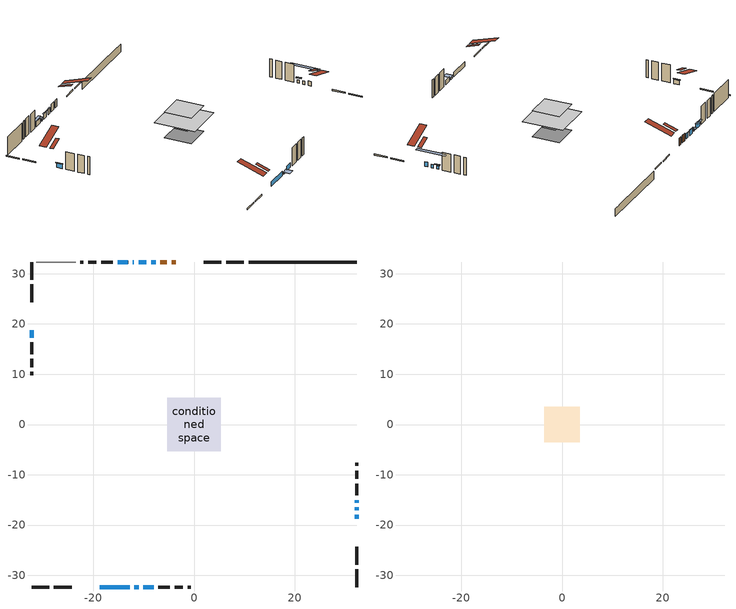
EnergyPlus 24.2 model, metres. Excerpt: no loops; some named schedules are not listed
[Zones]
conditioned space
 floor outside (Floor1 construction): -1.78,-1.78 -1.78,1.78 1.78,1.78 1.78,-1.78 z0.82
 floor adiabatic (AdiabaticFloorConstruction): -5.37,-5.37 -5.37,5.37 5.37,5.37 5.37,-5.37 z3.26
 floor foundation (Slab1 construction): -3.58,-3.58 -3.58,3.58 3.58,3.58 3.58,-3.58 z-1.37
 wall outside (RimJoist1 construction): 9.92,32.34 6.37,32.34 / -32.34,-32.34 -28.79,-32.34 / -32.34,32.34 -32.34,28.79 / 32.34,-32.34 32.34,-28.79 z0.82:1.12
 wall outside (RimJoist2 construction): 5.44,32.34 1.9,32.34 / -27.86,-32.34 -24.31,-32.34 / -32.34,27.86 -32.34,24.31 / 32.34,-27.86 32.34,-24.31 z0.82:1.12
 wall outside (AdiabaticWallConstruction 1): -3.62,32.34 -4.46,32.34 / -5.39,32.34 -6.7,32.34 z0.82:2.85
 wall outside (AdiabaticWallConstruction): 32.34,-18.8 32.34,-17.95 / -18.8,-32.34 -12.82,-32.34 / -10.07,-32.34 -8.05,-32.34 z0.82:2.04; -32.34,18.8 -32.34,17.27 z0.82:1.99; -11.89,-32.34 -11,-32.34 z0.82:1.2; -7.63,32.34 -8.55,32.34 / -9.47,32.34 -11.02,32.34 z0.82:2.17; -11.95,32.34 -12.21,32.34 z0.82:1.36; -13.13,32.34 -15.22,32.34 z0.82:2.14; 32.34,-17.03 32.34,-16.49 / 32.34,-15.57 32.34,-15.03 z0.82:1.71
 wall outside (Wall1 construction): -16.14,32.34 -18.48,32.34 / -7.12,-32.34 -4.78,-32.34 / -32.34,16.34 -32.34,14 / 32.34,-14.1 32.34,-11.76 z0.82:5.7
 wall outside (Wall2 construction): -19.41,32.34 -21.07,32.34 / -3.85,-32.34 -2.2,-32.34 / -32.34,13.07 -32.34,11.42 / 32.34,-10.83 32.34,-9.18 z0.82:5.7
 wall outside (Wall3 construction): -22,32.34 -22.64,32.34 / -1.27,-32.34 -0.62,-32.34 / -32.34,10.49 -32.34,9.85 / 32.34,-8.25 32.34,-7.6 z0.82:5.7
 wall foundation (FoundationWall1 construction): 10.85,32.34,-1.37 10.85,32.34,0.82 30.19,32.34,0.82 30.19,32.34,0.66 32.34,32.34,0.66 32.34,32.34,-1.37
 wall adiabatic (Wall4 construction): -23.57,32.34 -31.41,32.34 z0.82:5.7
 window (WindowConstruction): 32.34,-18.8 32.34,-17.96 z0.82:2.04
 window (WindowConstruction 5): -32.34,18.8 -32.34,17.27 z0.82:1.99
 window (WindowConstruction 6): -18.8,-32.34 -12.82,-32.34 z0.82:2.04
 window (WindowConstruction 10): -11.89,-32.34 -11,-32.34 z0.82:1.2
 window (WindowConstruction 1): -7.63,32.34 -8.55,32.34 z0.82:2.17
 window (WindowConstruction 2): -9.47,32.34 -11.02,32.34 z0.82:2.17
 window (WindowConstruction 3): -10.07,-32.34 -8.05,-32.34 z0.82:2.04
 window (WindowConstruction 7): -11.95,32.34 -12.2,32.34 z0.82:1.35
 window (WindowConstruction 4): -13.13,32.34 -15.21,32.34 z0.82:2.14
 window (WindowConstruction 8): 32.34,-17.03 32.34,-16.49 z0.82:1.71
 window (WindowConstruction 9): 32.34,-15.56 32.34,-15.03 z0.82:1.71
 door (Door): -3.62,32.34 -4.46,32.34 z0.82:2.85
 door (Door 1): -5.39,32.34 -6.7,32.34 z0.82:2.85
 ceiling adiabatic (AdiabaticFloorConstruction): 5.37,-5.37 5.37,5.37 -5.37,5.37 -5.37,-5.37 z3.26
 roof outside (Roof2 construction): -2.69,32.34,5.7 -2.69,28.96,6.82 -1.8,28.96,6.82 -1.8,32.34,5.7; -19.73,-32.34,5.7 -19.73,-28.96,6.82 -20.62,-28.96,6.82 -20.62,-32.34,5.7; -32.34,19.73,5.7 -28.96,19.73,6.82 -28.96,20.62,6.82 -32.34,20.62,5.7; 32.34,-19.73,5.7 28.96,-19.73,6.82 28.96,-20.62,6.82 32.34,-20.62,5.7
attic - vented
 floor to conditioned space (Floor2 construction Reversed): -3.58,-3.58 -3.58,3.58 3.58,3.58 3.58,-3.58 z5.7
 roof outside (Roof1 construction): -0.87,32.34,5.7 -0.87,25.36,8.02 0.97,25.36,8.02 0.97,32.34,5.7; -21.55,-32.34,5.7 -21.55,-25.36,8.02 -23.38,-25.36,8.02 -23.38,-32.34,5.7; -32.34,21.55,5.7 -25.36,21.55,8.02 -25.36,23.38,8.02 -32.34,23.38,5.7; 32.34,-21.55,5.7 25.36,-21.55,8.02 25.36,-23.38,8.02 32.34,-23.38,5.7
shading: -32.34,17.12 -32.34,18.95 -32.48,18.95 -32.48,17.12 z2.14; -10.7,-32.34 -12.19,-32.34 -12.19,-34.16 -10.7,-34.16 z1.5; -8.69,32.34 -7.48,32.34 -7.48,32.48 -8.69,32.48 z2.32; -11.17,32.34 -9.33,32.34 -9.33,32.48 -11.17,32.48 z2.32; -12.5,32.34 -11.65,32.34 -11.65,32.8 -12.5,32.8 z1.65; -15.51,32.34 -12.83,32.34 -12.83,32.94 -15.51,32.94 z2.44; 32.34,-12.83 32.34,-20.69 33.25,-20.69 33.25,-12.83 z5.37; 32.34,-14.57 32.34,-16.02 32.8,-16.02 32.8,-14.57 z2.17
[Building]
Building 1: Terrain=Suburbs
[Site:Location]
Montreal Intl AP_QC: Latitude {deg}=45.47; Longitude {deg}=-73.74; Time Zone {hr}=-5; Elevation {m}=36; Keep Site Location Information=Yes
[Site:GroundTemperature:Shallow]
2.07863, -0.316383, -0.508184, 0.628371, 5.19101, 9.73239, 13.6695, 16.1636, 16.3755, 14.347, 10.5102, 6.10817
[Site:WaterMainsTemperature]
Calculation Method=Schedule; Temperature Schedule=mains temperature schedule
[Material] Roughness=Rough; Thermal Absorptance=0.9
Name | Thickness {m} | Conductivity {W/m-K} | Density {kg/m3} | Specific Heat {J/kg-K} | Solar Absorptance | Visible Absorptance
asphalt or fiberglass shingles | 0.00635 | 0.162714 | 1121.4 | 1465.45 | 0.4 | 0.4
ceiling stud and cavity | 0.0889 | 0.9709 | 20.9862 | 1087.66 | 0.7 | 0.7
concrete 4.0 in. | 0.1016 | 1.803125 | 2242.8 | 837.4 | 0.7 | 0.7
concrete 8.0 in. | 0.2032 | 1.803125 | 2242.8 | 837.4 | 0.7 | 0.7
door material | 0.04445 | 0.053851 | 512.64 | 1214.23 | 0.7 | 0.7
door material 1 | 0.04445 | 0.188738 | 512.64 | 1214.23 | 0.7 | 0.7
exterior vertical ins | 0.00336226 | 0.029427 | 32.04 | 1214.23 | 0.7 | 0.7
floor covering | 0.0127 | 0.0433444 | 54.468 | 1339.84 | 0.6 | 0.6
floor rigid ins; wall rigid ins 2 | 0.512978 | 0.029427 | 32.04 | 1214.23 | 0.7 | 0.7
floor stud and cavity | 0.1397 | 0.108951 | 92.3553 | 1139.71 | 0.7 | 0.7
floor stud and cavity 1 | 0.1397 | 1.75129 | 37.0049 | 1207.88 | 0.7 | 0.7
furniture material conditioned space 1 | 0.1524 | 0.115458 | 640.8 | 1214.23 | 0.6 | 0.6
gypsum board | 0.0127 | 0.160291 | 801 | 837.4 | 0.6 | 0.6
gypsum board 1 | 0.00254 | 0.160291 | 801 | 837.4 | 0.6 | 0.6
gypsum board 2 | 0.0127 | 0.160291 | 801 | 837.4 | 0.7 | 0.7
osb sheathing 0.5 in. | 0.0127 | 0.115458 | 512.64 | 1214.23 | 0.7 | 0.7
osb sheathing 0.75 in. | 0.01905 | 0.115458 | 512.64 | 1214.23 | 0.7 | 0.7
osb sheathing 2.0 in. | 0.0508 | 0.115458 | 512.64 | 1214.23 | 0.7 | 0.7
rim joist stud and cavity | 0.0508 | 0.0452492 | 125.044 | 1163.47 | 0.6 | 0.6
rim joist stud and cavity 1 | 0.0508 | 0.126838 | 50.32683 | 1063.81 | 0.6 | 0.6
roof stud and cavity | 0.0889 | 1.36387 | 78.34581 | 1123.46 | 0.7 | 0.7
wall rigid ins | 0.051816 | 0.029427 | 32.04 | 1214.23 | 0.7 | 0.7
wall rigid ins 1 | 0.051816 | 0.029427 | 32.04 | 1214.23 | 0.4 | 0.4
wall stud and cavity | 0.1397 | 0.14747 | 139.0536 | 1170.24 | 0.7 | 0.7
wall stud and cavity 1 | 0.1397 | 0.130064 | 139.0536 | 1170.24 | 0.7 | 0.7
wall stud and cavity 2 | 0.1397 | 0.0810402 | 139.0536 | 1170.24 | 0.7 | 0.7
wall stud and cavity 3 | 0.1397 | 0.125826 | 139.0536 | 1170.24 | 0.7 | 0.7
wall stud and cavity 4 | 0.0889 | 0.380278 | 52.3479 | 1209.89 | 0.7 | 0.7
wall stud and cavity 5 | 0.0889 | 0.391764 | 83.0341 | 1211.67 | 0.7 | 0.7
wood siding | 0.0254 | 0.102417 | 544.68 | 1172.36 | 0.4 | 0.4
wood siding 1; wood siding 2; wood siding 3 | 0.0254 | 0.102417 | 544.68 | 1172.36 | 0.7 | 0.7
[WindowMaterial:SimpleGlazingSystem]
Name | U-Factor {W/m2-K} | Solar Heat Gain Coefficient
WindowMaterial | 2.99855 | 0.53
WindowMaterial 1 | 1.97708 | 0.39
WindowMaterial 2 | 1.85443 | 0.41
WindowMaterial 3 | 1.81355 | 0.42
WindowMaterial 4 | 2.96732 | 0.58
WindowMaterial 5 | 2.94518 | 0.61
WindowMaterial 6 | 5.60532 | 0.55
WindowMaterial 7 | 6.78351 | 0.73
WindowMaterial 8 | 3.06271 | 0.38
[Construction]
AdiabaticFloorConstruction: floor stud and cavity 1, floor rigid ins, osb sheathing 0.75 in., floor covering
AdiabaticWallConstruction: wood siding 2, wall rigid ins 2, wall stud and cavity 4, gypsum board
AdiabaticWallConstruction 1: wood siding 3, wall rigid ins 2, wall stud and cavity 4, gypsum board
Door: door material
Door 1: door material 1
Floor1 construction: floor stud and cavity, osb sheathing 0.75 in., floor covering
Floor2 construction Reversed: gypsum board 1, ceiling stud and cavity
FoundationWall1 construction: concrete 8.0 in., gypsum board 2
furniture construction conditioned space 1: furniture material conditioned space 1
PartitionWallConstruction: gypsum board, wall stud and cavity 5, gypsum board
RimJoist1 construction: wood siding 1, osb sheathing 2.0 in., rim joist stud and cavity
RimJoist2 construction: wood siding 1, rim joist stud and cavity 1
Roof1 construction: asphalt or fiberglass shingles
Roof2 construction: asphalt or fiberglass shingles, osb sheathing 0.5 in., roof stud and cavity, gypsum board
Slab1 construction: concrete 4.0 in.
Wall1 construction: wood siding, wall rigid ins, osb sheathing 0.5 in., wall stud and cavity, gypsum board
Wall2 construction: wood siding, wall rigid ins, osb sheathing 0.5 in., wall stud and cavity 1, gypsum board
Wall3 construction: wood siding, osb sheathing 0.5 in., wall stud and cavity 2, gypsum board
Wall4 construction: wall rigid ins 1, osb sheathing 0.5 in., wall stud and cavity 3, gypsum board
WindowConstruction: WindowMaterial
WindowConstruction 1; WindowConstruction 3: WindowMaterial 1
WindowConstruction 10: WindowMaterial 8
WindowConstruction 2: WindowMaterial 2
WindowConstruction 4: WindowMaterial 3
WindowConstruction 5: WindowMaterial 4
WindowConstruction 6: WindowMaterial 5
WindowConstruction 7: WindowMaterial 6
WindowConstruction 8; WindowConstruction 9: WindowMaterial 7
[Zone] Multiplier=1; Part of Total Floor Area=Yes
Name | Volume {m3}
attic - vented | 19.371
conditioned space | 417.3
[Space]
Name | Zone | Volume {m3}
attic - vented 1 | attic - vented | 19.371
conditioned space 1 | conditioned space | 417.3
[ZoneInfiltration:EffectiveLeakageArea]
infil attic - vented 1: Zone or Space=attic - vented 1; Schedule=Always On Discrete; Effective Air Leakage Area {cm2}=2052.4; Stack Coefficient=0.00016172; Wind Coefficient=8.59216e-06
[ZoneMixing]
whole house fan mix: Zone or Space=attic - vented; Schedule=Always On Continuous; Design Flow Rate Calculation Method=Flow/Zone; Design Flow Rate {m3/s}=0; Source Zone or Space=conditioned space
[SurfaceProperty:ExposedFoundationPerimeter]
Slab1: Exposed Perimeter Calculation Method=TotalExposedPerimeter; Total Exposed Perimeter {m}=21.488
[InternalMass] Zone or ZoneList=conditioned space; Space or SpaceList=conditioned space 1
Name | Construction | Surface Area {m2}
furniture mass conditioned space 1 | furniture construction conditioned space 1 | 71.7042
partition wall mass | PartitionWallConstruction | 179.26
[Lights]
interior lighting: Zone or ZoneList or Space or SpaceList=conditioned space 1; Schedule=interior lighting schedule; Design Level Calculation Method=LightingLevel; Lighting Level {W}=343.2; Return Air Fraction=0; Fraction Radiant=0.6; Fraction Visible=0.2; Fraction Replaceable=1
[People]
occupants: Zone or ZoneList or Space or SpaceList=conditioned space 1; Number of People Schedule=occupants schedule; Number of People Calculation Method=People; Number of People=3; Fraction Radiant=0.314171; Sensible Heat Fraction=0.56303; Activity Level Schedule=occupants activity schedule; Carbon Dioxide Generation Rate {m3/s-W}=0; Enable ASHRAE 55 Comfort Warnings=No; Mean Radiant Temperature Calculation Type=EnclosureAveraged
[ElectricEquipment] Zone or ZoneList or Space or SpaceList=conditioned space 1; Design Level Calculation Method=EquipmentLevel
Name | Schedule | Design Level {W} | Fraction Latent | Fraction Radiant | Fraction Lost
clothes dryer | clothes dryer schedule | 140.772 | 0.015 | 0.081 | 0.85
clothes washer | clothes washer schedule | 32.1985 | 0.03 | 0.162 | 0.7
cooking range | cooking range schedule | 208.969 | 0.08 | 0.432 | 0.2
dishwasher | dishwasher schedule | 66.8632 | 0.3 | 0.18 | 0.4
fridge | fridge schedule | 72.9452 | 0 | 0.6 | 0
mech vent bath fan 0 | mech vent bath fan 0 schedule | 50.2 | 0 | 0 | 1
mech vent house fan | mech vent house fan schedule | 0.95 | 0 | 0 | 1
mech vent house fan cfis | mech vent house fan cfis schedule | 0 | 0 | 0 | 0
mech vent range fan 0 | mech vent range fan 0 schedule | 57 | 0 | 0 | 1
misc plug loads | misc plug loads schedule | 494.7 | 0.045 | 0.513 | 0.1
whole house fan | Always On Discrete | 0 | 0 | 0 | 1
[OtherEquipment] Zone or ZoneList or Space or SpaceList=conditioned space 1; Design Level Calculation Method=EquipmentLevel
Name | Fuel Type | Schedule | Design Level {W} | Fraction Latent | Fraction Radiant | Fraction Lost
clothes dryer 1 | Electricity | clothes dryer schedule | 0 | 0.015 | 0.081 | 0.85
cooking range 1 | Electricity | cooking range schedule | 0 | 0.08 | 0.432 | 0.2
general water use latent | None | general water use schedule | 59.3978 | 1 | 0 | 0
general water use sensible | None | general water use schedule | -58.539 | 0 | 0.6 | 0
mech vent house fan latent load | None | Always On Discrete | 0 | 1 | 0 | 0
mech vent house fan sensible load | None | Always On Discrete | 0 | 0 | 0 | 0
water heater energy adjustment1 | Electricity | Always On Discrete | 0.01 | 0 | 0 | 1
[ZoneInfiltration:DesignFlowRate] Zone or ZoneList or Space or SpaceList=conditioned space 1; Schedule=Always On Discrete; Design Flow Rate Calculation Method=Flow/Zone; Design Flow Rate {m3/s}=0
infil flow; natural vent flow; whole house fan flow
[ZoneControl:Thermostat]
conditioned space Thermostat: Zone or ZoneList=conditioned space; Control Type Schedule=conditioned space Thermostat Schedule; Control 1=conditioned space temperature setpoint; Temperature Difference Between Cutout And Setpoint {deltaC}=0
[ThermostatSetpoint:DualSetpoint]
conditioned space temperature setpoint: Heating Setpoint Temperature Schedule=heating setpoint; Cooling Setpoint Temperature Schedule=cooling setpoint
[Zone equipment]
conditioned space: electric baseboard
[Foundation:Kiva]
Foundation Kiva 1: Initial Indoor Air Temperature {C}=18; Wall Height Above Grade {m}=0.819973; Wall Depth Below Slab {m}=0.2032; Custom Block Material Name 1=exterior vertical ins; Custom Block Depth 1 {m}=2.189988; Custom Block X Position 1 {m}=0.2159; Custom Block Z Position 1 {m}=0
[Foundation:Kiva:Settings]
Soil Conductivity {W/m-K}=0.849921; Soil Density {kg/m3}=1842.3; Soil Specific Heat {J/kg-K}=418.7; Ground Solar Absorptivity=0.9; Ground Thermal Absorptivity=0.9; Ground Surface Roughness {m}=0.03; Far-Field Width {m}=40; Deep-Ground Boundary Condition=ZeroFlux; Deep-Ground Depth {m}=40; Minimum Cell Dimension {m}=0.2; Maximum Cell Growth Coefficient=3; Simulation Timestep=Timestep
[Exterior:Lights]
exterior lighting: Schedule=exterior lighting schedule; Design Level {W}=75.6
[EnergyManagementSystem:Sensor] Output:Variable or Output:Meter Index Key=conditioned space
Name | Output:Variable or Output:Meter
conditioned_space_clg_unmet_s | Zone Cooling Setpoint Not Met Time
conditioned_space_htg_unmet_s | Zone Heating Setpoint Not Met Time
fridge_tin_s; tin_s; tin_s_1 | Zone Mean Air Temperature
tout_s | Zone Outdoor Air Drybulb Temperature
win_s | Zone Air Humidity Ratio
[Schedule:Constant]
Name | Hourly Value
Always On Continuous; mech vent house fan schedule; mech vent house fan cfis schedule; Always On Discrete | 1
occupants activity schedule | 117.228
fridge schedule | 0
[Schedule:Week:Daily]
interior lighting schedule Week Rule - Jan1-Jan27: interior lighting schedule day, interior lighting schedule day, interior lighting schedule day, interior lighting schedule day, interior lighting schedule day, interior lighting schedule day, interior lighting schedule day, interior lighting schedule default day, interior lighting schedule default day, interior lighting schedule default day, interior lighting schedule default day, interior lighting schedule default day
interior lighting schedule Week Rule - Jan28-Feb3: interior lighting schedule day, interior lighting schedule day, interior lighting schedule day, interior lighting schedule day, interior lighting schedule day 1, interior lighting schedule day 1, interior lighting schedule day 1, interior lighting schedule default day, interior lighting schedule default day, interior lighting schedule default day, interior lighting schedule default day, interior lighting schedule default day
interior lighting schedule Week Rule - Feb4-Feb24: interior lighting schedule day 1, interior lighting schedule day 1, interior lighting schedule day 1, interior lighting schedule day 1, interior lighting schedule day 1, interior lighting schedule day 1, interior lighting schedule day 1, interior lighting schedule default day, interior lighting schedule default day, interior lighting schedule default day, interior lighting schedule default day, interior lighting schedule default day
interior lighting schedule Week Rule - Feb25-Mar3: interior lighting schedule day 1, interior lighting schedule day 1, interior lighting schedule day 1, interior lighting schedule day 1, interior lighting schedule day 2, interior lighting schedule day 2, interior lighting schedule day 2, interior lighting schedule default day, interior lighting schedule default day, interior lighting schedule default day, interior lighting schedule default day, interior lighting schedule default day
interior lighting schedule Week Rule - Mar4-Mar31: interior lighting schedule day 2, interior lighting schedule day 2, interior lighting schedule day 2, interior lighting schedule day 2, interior lighting schedule day 2, interior lighting schedule day 2, interior lighting schedule day 2, interior lighting schedule default day, interior lighting schedule default day, interior lighting schedule default day, interior lighting schedule default day, interior lighting schedule default day
interior lighting schedule Week Rule - Apr1-Apr28: interior lighting schedule day 3, interior lighting schedule day 3, interior lighting schedule day 3, interior lighting schedule day 3, interior lighting schedule day 3, interior lighting schedule day 3, interior lighting schedule day 3, interior lighting schedule default day, interior lighting schedule default day, interior lighting schedule default day, interior lighting schedule default day, interior lighting schedule default day
interior lighting schedule Week Rule - Apr29-May5: interior lighting schedule day 3, interior lighting schedule day 3, interior lighting schedule day 4, interior lighting schedule day 4, interior lighting schedule day 4, interior lighting schedule day 4, interior lighting schedule day 4, interior lighting schedule default day, interior lighting schedule default day, interior lighting schedule default day, interior lighting schedule default day, interior lighting schedule default day
interior lighting schedule Week Rule - May6-May26: interior lighting schedule day 4, interior lighting schedule day 4, interior lighting schedule day 4, interior lighting schedule day 4, interior lighting schedule day 4, interior lighting schedule day 4, interior lighting schedule day 4, interior lighting schedule default day, interior lighting schedule default day, interior lighting schedule default day, interior lighting schedule default day, interior lighting schedule default day
interior lighting schedule Week Rule - May27-Jun2: interior lighting schedule day 4, interior lighting schedule day 4, interior lighting schedule day 4, interior lighting schedule day 4, interior lighting schedule day 4, interior lighting schedule day 5, interior lighting schedule day 5, interior lighting schedule default day, interior lighting schedule default day, interior lighting schedule default day, interior lighting schedule default day, interior lighting schedule default day
interior lighting schedule Week Rule - Jun3-Jun30: interior lighting schedule day 5, interior lighting schedule day 5, interior lighting schedule day 5, interior lighting schedule day 5, interior lighting schedule day 5, interior lighting schedule day 5, interior lighting schedule day 5, interior lighting schedule default day, interior lighting schedule default day, interior lighting schedule default day, interior lighting schedule default day, interior lighting schedule default day
interior lighting schedule Week Rule - Jul1-Jul28: interior lighting schedule day 6, interior lighting schedule day 6, interior lighting schedule day 6, interior lighting schedule day 6, interior lighting schedule day 6, interior lighting schedule day 6, interior lighting schedule day 6, interior lighting schedule default day, interior lighting schedule default day, interior lighting schedule default day, interior lighting schedule default day, interior lighting schedule default day
interior lighting schedule Week Rule - Jul29-Aug4: interior lighting schedule day 6, interior lighting schedule day 6, interior lighting schedule day 6, interior lighting schedule day 7, interior lighting schedule day 7, interior lighting schedule day 7, interior lighting schedule day 7, interior lighting schedule default day, interior lighting schedule default day, interior lighting schedule default day, interior lighting schedule default day, interior lighting schedule default day
interior lighting schedule Week Rule - Aug5-Aug25: interior lighting schedule day 7, interior lighting schedule day 7, interior lighting schedule day 7, interior lighting schedule day 7, interior lighting schedule day 7, interior lighting schedule day 7, interior lighting schedule day 7, interior lighting schedule default day, interior lighting schedule default day, interior lighting schedule default day, interior lighting schedule default day, interior lighting schedule default day
interior lighting schedule Week Rule - Aug26-Sep1: interior lighting schedule day 7, interior lighting schedule day 7, interior lighting schedule day 7, interior lighting schedule day 7, interior lighting schedule day 7, interior lighting schedule day 7, interior lighting schedule day 8, interior lighting schedule default day, interior lighting schedule default day, interior lighting schedule default day, interior lighting schedule default day, interior lighting schedule default day
interior lighting schedule Week Rule - Sep2-Sep29: interior lighting schedule day 8, interior lighting schedule day 8, interior lighting schedule day 8, interior lighting schedule day 8, interior lighting schedule day 8, interior lighting schedule day 8, interior lighting schedule day 8, interior lighting schedule default day, interior lighting schedule default day, interior lighting schedule default day, interior lighting schedule default day, interior lighting schedule default day
interior lighting schedule Week Rule - Sep30-Oct6: interior lighting schedule day 8, interior lighting schedule day 9, interior lighting schedule day 9, interior lighting schedule day 9, interior lighting schedule day 9, interior lighting schedule day 9, interior lighting schedule day 9, interior lighting schedule default day, interior lighting schedule default day, interior lighting schedule default day, interior lighting schedule default day, interior lighting schedule default day
interior lighting schedule Week Rule - Oct7-Oct27: interior lighting schedule day 9, interior lighting schedule day 9, interior lighting schedule day 9, interior lighting schedule day 9, interior lighting schedule day 9, interior lighting schedule day 9, interior lighting schedule day 9, interior lighting schedule default day, interior lighting schedule default day, interior lighting schedule default day, interior lighting schedule default day, interior lighting schedule default day
interior lighting schedule Week Rule - Oct28-Nov3: interior lighting schedule day 9, interior lighting schedule day 9, interior lighting schedule day 9, interior lighting schedule day 9, interior lighting schedule day 10, interior lighting schedule day 10, interior lighting schedule day 10, interior lighting schedule default day, interior lighting schedule default day, interior lighting schedule default day, interior lighting schedule default day, interior lighting schedule default day
interior lighting schedule Week Rule - Nov4-Nov24: interior lighting schedule day 10, interior lighting schedule day 10, interior lighting schedule day 10, interior lighting schedule day 10, interior lighting schedule day 10, interior lighting schedule day 10, interior lighting schedule day 10, interior lighting schedule default day, interior lighting schedule default day, interior lighting schedule default day, interior lighting schedule default day, interior lighting schedule default day
interior lighting schedule Week Rule - Nov25-Dec1: interior lighting schedule day 10, interior lighting schedule day 10, interior lighting schedule day 10, interior lighting schedule day 10, interior lighting schedule day 10, interior lighting schedule day 10, interior lighting schedule day 11, interior lighting schedule default day, interior lighting schedule default day, interior lighting schedule default day, interior lighting schedule default day, interior lighting schedule default day
interior lighting schedule Week Rule - Dec2-Dec31: interior lighting schedule day 11, interior lighting schedule day 11, interior lighting schedule day 11, interior lighting schedule day 11, interior lighting schedule day 11, interior lighting schedule day 11, interior lighting schedule day 11, interior lighting schedule default day, interior lighting schedule default day, interior lighting schedule default day, interior lighting schedule default day, interior lighting schedule default day
occupants schedule Week Rule - Jan1-Dec31: occupants schedule day, occupants schedule day, occupants schedule day, occupants schedule day, occupants schedule day, occupants schedule day, occupants schedule day, occupants schedule default day, occupants schedule default day, occupants schedule default day, occupants schedule default day, occupants schedule default day
clothes dryer schedule Week Rule - Jan1-Dec31: clothes dryer schedule day, clothes dryer schedule day, clothes dryer schedule day, clothes dryer schedule day, clothes dryer schedule day, clothes dryer schedule day, clothes dryer schedule day, clothes dryer schedule default day, clothes dryer schedule default day, clothes dryer schedule default day, clothes dryer schedule default day, clothes dryer schedule default day
clothes washer schedule Week Rule - Jan1-Dec31: clothes washer schedule day, clothes washer schedule day, clothes washer schedule day, clothes washer schedule day, clothes washer schedule day, clothes washer schedule day, clothes washer schedule day, clothes washer schedule default day, clothes washer schedule default day, clothes washer schedule default day, clothes washer schedule default day, clothes washer schedule default day
cooking range schedule Week Rule - Jan1-Dec31: cooking range schedule day, cooking range schedule day, cooking range schedule day, cooking range schedule day, cooking range schedule day, cooking range schedule day, cooking range schedule day, cooking range schedule default day, cooking range schedule default day, cooking range schedule default day, cooking range schedule default day, cooking range schedule default day
dishwasher schedule Week Rule - Jan1-Dec31: dishwasher schedule day, dishwasher schedule day, dishwasher schedule day, dishwasher schedule day, dishwasher schedule day, dishwasher schedule day, dishwasher schedule day, dishwasher schedule default day, dishwasher schedule default day, dishwasher schedule default day, dishwasher schedule default day, dishwasher schedule default day
mech vent bath fan 0 schedule Week Rule - Jan1-Dec31: mech vent bath fan 0 schedule day, mech vent bath fan 0 schedule day, mech vent bath fan 0 schedule day, mech vent bath fan 0 schedule day, mech vent bath fan 0 schedule day, mech vent bath fan 0 schedule day, mech vent bath fan 0 schedule day, mech vent bath fan 0 schedule default day, mech vent bath fan 0 schedule default day, mech vent bath fan 0 schedule default day, mech vent bath fan 0 schedule default day, mech vent bath fan 0 schedule default day
mech vent range fan 0 schedule Week Rule - Jan1-Dec31: mech vent range fan 0 schedule day, mech vent range fan 0 schedule day, mech vent range fan 0 schedule day, mech vent range fan 0 schedule day, mech vent range fan 0 schedule day, mech vent range fan 0 schedule day, mech vent range fan 0 schedule day, mech vent range fan 0 schedule default day, mech vent range fan 0 schedule default day, mech vent range fan 0 schedule default day, mech vent range fan 0 schedule default day, mech vent range fan 0 schedule default day
misc plug loads schedule Week Rule - Jan1-Dec31: misc plug loads schedule day, misc plug loads schedule day, misc plug loads schedule day, misc plug loads schedule day, misc plug loads schedule day, misc plug loads schedule day, misc plug loads schedule day, misc plug loads schedule default day, misc plug loads schedule default day, misc plug loads schedule default day, misc plug loads schedule default day, misc plug loads schedule default day
general water use schedule Week Rule - Jan1-Dec31: general water use schedule day, general water use schedule day, general water use schedule day, general water use schedule day, general water use schedule day, general water use schedule day, general water use schedule day, general water use schedule default day, general water use schedule default day, general water use schedule default day, general water use schedule default day, general water use schedule default day
exterior lighting schedule Week Rule - Jan1-Jan27: exterior lighting schedule day, exterior lighting schedule day, exterior lighting schedule day, exterior lighting schedule day, exterior lighting schedule day, exterior lighting schedule day, exterior lighting schedule day, exterior lighting schedule default day, exterior lighting schedule default day, exterior lighting schedule default day, exterior lighting schedule default day, exterior lighting schedule default day
exterior lighting schedule Week Rule - Jan28-Feb3: exterior lighting schedule day, exterior lighting schedule day, exterior lighting schedule day, exterior lighting schedule day, exterior lighting schedule day 1, exterior lighting schedule day 1, exterior lighting schedule day 1, exterior lighting schedule default day, exterior lighting schedule default day, exterior lighting schedule default day, exterior lighting schedule default day, exterior lighting schedule default day
exterior lighting schedule Week Rule - Feb4-Feb24: exterior lighting schedule day 1, exterior lighting schedule day 1, exterior lighting schedule day 1, exterior lighting schedule day 1, exterior lighting schedule day 1, exterior lighting schedule day 1, exterior lighting schedule day 1, exterior lighting schedule default day, exterior lighting schedule default day, exterior lighting schedule default day, exterior lighting schedule default day, exterior lighting schedule default day
exterior lighting schedule Week Rule - Feb25-Mar3: exterior lighting schedule day 1, exterior lighting schedule day 1, exterior lighting schedule day 1, exterior lighting schedule day 1, exterior lighting schedule day 2, exterior lighting schedule day 2, exterior lighting schedule day 2, exterior lighting schedule default day, exterior lighting schedule default day, exterior lighting schedule default day, exterior lighting schedule default day, exterior lighting schedule default day
exterior lighting schedule Week Rule - Mar4-Mar31: exterior lighting schedule day 2, exterior lighting schedule day 2, exterior lighting schedule day 2, exterior lighting schedule day 2, exterior lighting schedule day 2, exterior lighting schedule day 2, exterior lighting schedule day 2, exterior lighting schedule default day, exterior lighting schedule default day, exterior lighting schedule default day, exterior lighting schedule default day, exterior lighting schedule default day
exterior lighting schedule Week Rule - Apr1-Apr28: exterior lighting schedule day 3, exterior lighting schedule day 3, exterior lighting schedule day 3, exterior lighting schedule day 3, exterior lighting schedule day 3, exterior lighting schedule day 3, exterior lighting schedule day 3, exterior lighting schedule default day, exterior lighting schedule default day, exterior lighting schedule default day, exterior lighting schedule default day, exterior lighting schedule default day
exterior lighting schedule Week Rule - Apr29-May5: exterior lighting schedule day 3, exterior lighting schedule day 3, exterior lighting schedule day 4, exterior lighting schedule day 4, exterior lighting schedule day 4, exterior lighting schedule day 4, exterior lighting schedule day 4, exterior lighting schedule default day, exterior lighting schedule default day, exterior lighting schedule default day, exterior lighting schedule default day, exterior lighting schedule default day
exterior lighting schedule Week Rule - May6-May26: exterior lighting schedule day 4, exterior lighting schedule day 4, exterior lighting schedule day 4, exterior lighting schedule day 4, exterior lighting schedule day 4, exterior lighting schedule day 4, exterior lighting schedule day 4, exterior lighting schedule default day, exterior lighting schedule default day, exterior lighting schedule default day, exterior lighting schedule default day, exterior lighting schedule default day
exterior lighting schedule Week Rule - May27-Jun2: exterior lighting schedule day 4, exterior lighting schedule day 4, exterior lighting schedule day 4, exterior lighting schedule day 4, exterior lighting schedule day 4, exterior lighting schedule day 5, exterior lighting schedule day 5, exterior lighting schedule default day, exterior lighting schedule default day, exterior lighting schedule default day, exterior lighting schedule default day, exterior lighting schedule default day
exterior lighting schedule Week Rule - Jun3-Jun30: exterior lighting schedule day 5, exterior lighting schedule day 5, exterior lighting schedule day 5, exterior lighting schedule day 5, exterior lighting schedule day 5, exterior lighting schedule day 5, exterior lighting schedule day 5, exterior lighting schedule default day, exterior lighting schedule default day, exterior lighting schedule default day, exterior lighting schedule default day, exterior lighting schedule default day
exterior lighting schedule Week Rule - Jul1-Jul28: exterior lighting schedule day 6, exterior lighting schedule day 6, exterior lighting schedule day 6, exterior lighting schedule day 6, exterior lighting schedule day 6, exterior lighting schedule day 6, exterior lighting schedule day 6, exterior lighting schedule default day, exterior lighting schedule default day, exterior lighting schedule default day, exterior lighting schedule default day, exterior lighting schedule default day
exterior lighting schedule Week Rule - Jul29-Aug4: exterior lighting schedule day 6, exterior lighting schedule day 6, exterior lighting schedule day 6, exterior lighting schedule day 7, exterior lighting schedule day 7, exterior lighting schedule day 7, exterior lighting schedule day 7, exterior lighting schedule default day, exterior lighting schedule default day, exterior lighting schedule default day, exterior lighting schedule default day, exterior lighting schedule default day
[Schedule:Year]
interior lighting schedule: interior lighting schedule Week Rule - Jan1-Jan27, 1, 1, 1, 27, interior lighting schedule Week Rule - Jan28-Feb3, 1, 28, 2, 3, interior lighting schedule Week Rule - Feb4-Feb24, 2, 4, 2, 24, interior lighting schedule Week Rule - Feb25-Mar3, 2, 25, 3, 3, interior lighting schedule Week Rule - Mar4-Mar31, 3, 4, 3, 31, interior lighting schedule Week Rule - Apr1-Apr28, 4, 1, 4, 28, interior lighting schedule Week Rule - Apr29-May5, 4, 29, 5, 5, interior lighting schedule Week Rule - May6-May26, 5, 6, 5, 26, interior lighting schedule Week Rule - May27-Jun2, 5, 27, 6, 2, interior lighting schedule Week Rule - Jun3-Jun30, 6, 3, 6, 30, interior lighting schedule Week Rule - Jul1-Jul28, 7, 1, 7, 28, interior lighting schedule Week Rule - Jul29-Aug4, 7, 29, 8, 4, interior lighting schedule Week Rule - Aug5-Aug25, 8, 5, 8, 25, interior lighting schedule Week Rule - Aug26-Sep1, 8, 26, 9, 1, interior lighting schedule Week Rule - Sep2-Sep29, 9, 2, 9, 29, interior lighting schedule Week Rule - Sep30-Oct6, 9, 30, 10, 6, interior lighting schedule Week Rule - Oct7-Oct27, 10, 7, 10, 27, interior lighting schedule Week Rule - Oct28-Nov3, 10, 28, 11, 3, interior lighting schedule Week Rule - Nov4-Nov24, 11, 4, 11, 24, interior lighting schedule Week Rule - Nov25-Dec1, 11, 25, 12, 1, interior lighting schedule Week Rule - Dec2-Dec31, 12, 2, 12, 31
occupants schedule: occupants schedule Week Rule - Jan1-Dec31, 1, 1, 12, 31
clothes dryer schedule: clothes dryer schedule Week Rule - Jan1-Dec31, 1, 1, 12, 31
clothes washer schedule: clothes washer schedule Week Rule - Jan1-Dec31, 1, 1, 12, 31
cooking range schedule: cooking range schedule Week Rule - Jan1-Dec31, 1, 1, 12, 31
dishwasher schedule: dishwasher schedule Week Rule - Jan1-Dec31, 1, 1, 12, 31
mech vent bath fan 0 schedule: mech vent bath fan 0 schedule Week Rule - Jan1-Dec31, 1, 1, 12, 31
mech vent range fan 0 schedule: mech vent range fan 0 schedule Week Rule - Jan1-Dec31, 1, 1, 12, 31
misc plug loads schedule: misc plug loads schedule Week Rule - Jan1-Dec31, 1, 1, 12, 31
general water use schedule: general water use schedule Week Rule - Jan1-Dec31, 1, 1, 12, 31
exterior lighting schedule: exterior lighting schedule Week Rule - Jan1-Jan27, 1, 1, 1, 27, exterior lighting schedule Week Rule - Jan28-Feb3, 1, 28, 2, 3, exterior lighting schedule Week Rule - Feb4-Feb24, 2, 4, 2, 24, exterior lighting schedule Week Rule - Feb25-Mar3, 2, 25, 3, 3, exterior lighting schedule Week Rule - Mar4-Mar31, 3, 4, 3, 31, exterior lighting schedule Week Rule - Apr1-Apr28, 4, 1, 4, 28, exterior lighting schedule Week Rule - Apr29-May5, 4, 29, 5, 5, exterior lighting schedule Week Rule - May6-May26, 5, 6, 5, 26, exterior lighting schedule Week Rule - May27-Jun2, 5, 27, 6, 2, exterior lighting schedule Week Rule - Jun3-Jun30, 6, 3, 6, 30, exterior lighting schedule Week Rule - Jul1-Jul28, 7, 1, 7, 28, exterior lighting schedule Week Rule - Jul29-Aug4, 7, 29, 8, 4, exterior lighting schedule Week Rule - Aug5-Aug25, 8, 5, 8, 25, exterior lighting schedule Week Rule - Aug26-Sep1, 8, 26, 9, 1, exterior lighting schedule Week Rule - Sep2-Sep29, 9, 2, 9, 29, exterior lighting schedule Week Rule - Sep30-Oct6, 9, 30, 10, 6, exterior lighting schedule Week Rule - Oct7-Oct27, 10, 7, 10, 27, exterior lighting schedule Week Rule - Oct28-Nov3, 10, 28, 11, 3, exterior lighting schedule Week Rule - Nov4-Nov24, 11, 4, 11, 24, exterior lighting schedule Week Rule - Nov25-Dec1, 11, 25, 12, 1, exterior lighting schedule Week Rule - Dec2-Dec31, 12, 2, 12, 31
[Schedule:Compact]
conditioned space Thermostat Schedule: Through: 12/31, For: AllDays, Until: 24:00, 4
mains temperature schedule: Through: 01/01, For: AllDays, Until: 24:00, 6.56833, Through: 01/02, For: AllDays, Until: 24:00, 6.48722, Through: 01/03, For: AllDays, Until: 24:00, 6.40722, Through: 01/04, For: AllDays, Until: 24:00, 6.32889, Through: 01/05, For: AllDays, Until: 24:00, 6.25167, Through: 01/06, For: AllDays, Until: 24:00, 6.17611, Through: 01/07, For: AllDays, Until: 24:00, 6.10222, Through: 01/08, For: AllDays, Until: 24:00, 6.02944, Through: 01/09, For: AllDays, Until: 24:00, 5.95833, Through: 01/10, For: AllDays, Until: 24:00, 5.88889, Through: 01/11, For: AllDays, Until: 24:00, 5.82056, Through: 01/12, For: AllDays, Until: 24:00, 5.75444, Through: 01/13, For: AllDays, Until: 24:00, 5.68944, Through: 01/14, For: AllDays, Until: 24:00, 5.62611, Through: 01/15, For: AllDays, Until: 24:00, 5.56444, Through: 01/16, For: AllDays, Until: 24:00, 5.50444, Through: 01/17, For: AllDays, Until: 24:00, 5.44611, Through: 01/18, For: AllDays, Until: 24:00, 5.38944, Through: 01/19, For: AllDays, Until: 24:00, 5.33389, Through: 01/20, For: AllDays, Until: 24:00, 5.28111, Through: 01/21, For: AllDays, Until: 24:00, 5.22944, Through: 01/22, For: AllDays, Until: 24:00, 5.17944, Through: 01/23, For: AllDays, Until: 24:00, 5.13111, Through: 01/24, For: AllDays, Until: 24:00, 5.085, Through: 01/25, For: AllDays, Until: 24:00, 5.04056, Through: 01/26, For: AllDays, Until: 24:00, 4.99778, Through: 01/27, For: AllDays, Until: 24:00, 4.95667, Through: 01/28, For: AllDays, Until: 24:00, 4.91778, Through: 01/29, For: AllDays, Until: 24:00, 4.88056, Through: 01/30, For: AllDays, Until: 24:00, 4.845, Through: 01/31, For: AllDays, Until: 24:00, 4.81167, Through: 02/01, For: AllDays, Until: 24:00, 4.77944, Through: 02/02, For: AllDays, Until: 24:00, 4.75, Through: 02/03, For: AllDays, Until: 24:00, 4.72167, Through: 02/04, For: AllDays, Until: 24:00, 4.69611, Through: 02/05, For: AllDays, Until: 24:00, 4.67167, Through: 02/06, For: AllDays, Until: 24:00, 4.64944, Through: 02/07, For: AllDays, Until: 24:00, 4.62889, Through: 02/08, For: AllDays, Until: 24:00, 4.61056, Through: 02/09, For: AllDays, Until: 24:00, 4.59389, Through: 02/10, For: AllDays, Until: 24:00, 4.57944, Through: 02/11, For: AllDays, Until: 24:00, 4.56667, Through: 02/12, For: AllDays, Until: 24:00, 4.55611, Through: 02/13, For: AllDays, Until: 24:00, 4.54722, Through: 02/14, For: AllDays, Until: 24:00, 4.54056, Through: 02/15, For: AllDays, Until: 24:00, 4.53556, Through: 02/16, For: AllDays, Until: 24:00, 4.53278, Through: 02/17, For: AllDays, Until: 24:00, 4.53167, Through: 02/18, For: AllDays, Until: 24:00, 4.53278, Through: 02/19, For: AllDays, Until: 24:00, 4.53556, Through: 02/20, For: AllDays, Until: 24:00, 4.54056, Through: 02/21, For: AllDays, Until: 24:00, 4.54722, Through: 02/22, For: AllDays, Until: 24:00, 4.55611, Through: 02/23, For: AllDays, Until: 24:00, 4.56667, Through: 02/24, For: AllDays, Until: 24:00, 4.57944, Through: 02/25, For: AllDays, Until: 24:00, 4.59389, Through: 02/26, For: AllDays, Until: 24:00, 4.61056, Through: 02/27, For: AllDays, Until: 24:00, 4.62889, Through: 02/28, For: AllDays, Until: 24:00, 4.64889, Through: 03/01, For: AllDays, Until: 24:00, 4.67111, Through: 03/02, For: AllDays, Until: 24:00, 4.69556, Through: 03/03, For: AllDays, Until: 24:00, 4.72167, Through: 03/04, For: AllDays, Until: 24:00, 4.74944, Through: 03/05, For: AllDays, Until: 24:00, 4.77944, Through: 03/06, For: AllDays, Until: 24:00, 4.81111, Through: 03/07, For: AllDays, Until: 24:00, 4.84444, Through: 03/08, For: AllDays, Until: 24:00, 4.88, Through: 03/09, For: AllDays, Until: 24:00, 4.91722, Through: 03/10, For: AllDays, Until: 24:00, 4.95611, Through: 03/11, For: AllDays, Until: 24:00, 4.99722, Through: 03/12, For: AllDays, Until: 24:00, 5.04, Through: 03/13, For: AllDays, Until: 24:00, 5.08444, Through: 03/14, For: AllDays, Until: 24:00, 5.13056, Through: 03/15, For: AllDays, Until: 24:00, 5.17889, Through: 03/16, For: AllDays, Until: 24:00, 5.22833, Through: 03/17, For: AllDays, Until: 24:00, 5.28, Through: 03/18, For: AllDays, Until: 24:00, 5.33333, Through: 03/19, For: AllDays, Until: 24:00, 5.38833, Through: 03/20, For: AllDays, Until: 24:00, 5.445, Through: 03/21, For: AllDays, Until: 24:00, 5.50333, Through: 03/22, For: AllDays, Until: 24:00, 5.56333, Through: 03/23, For: AllDays, Until: 24:00, 5.625, Through: 03/24, For: AllDays, Until: 24:00, 5.68833, Through: 03/25, For: AllDays, Until: 24:00, 5.75333, Through: 03/26, For: AllDays, Until: 24:00, 5.81944, Through: 03/27, For: AllDays, Until: 24:00, 5.88778, Through: 03/28, For: AllDays, Until: 24:00, 5.95722, Through: 03/29, For: AllDays, Until: 24:00, 6.02833, Through: 03/30, For: AllDays, Until: 24:00, 6.10111, Through: 03/31, For: AllDays, Until: 24:00, 6.175, Through: 04/01, For: AllDays, Until: 24:00, 6.25056, Through: 04/02, For: AllDays, Until: 24:00, 6.32778, Through: 04/03, For: AllDays, Until: 24:00, 6.40611, Through: 04/04, For: AllDays, Until: 24:00, 6.48556, Through: 04/05, For: AllDays, Until: 24:00, 6.56722, Through: 04/06, For: AllDays, Until: 24:00, 6.64944, Through: 04/07, For: AllDays, Until: 24:00, 6.73333, Through: 04/08, For: AllDays, Until: 24:00, 6.81833, Through: 04/09, For: AllDays, Until: 24:00, 6.905, Through: 04/10, For: AllDays, Until: 24:00, 6.99278, Through: 04/11, For: AllDays, Until: 24:00, 7.08111, Through: 04/12, For: AllDays, Until: 24:00, 7.17167, Through: 04/13, For: AllDays, Until: 24:00, 7.26278, Through: 04/14, For: AllDays, Until: 24:00, 7.355, Through: 04/15, For: AllDays, Until: 24:00, 7.44833, Through: 04/16, For: AllDays, Until: 24:00, 7.54278, Through: 04/17, For: AllDays, Until: 24:00, 7.63889, Through: 04/18, For: AllDays, Until: 24:00, 7.735, Through: 04/19, For: AllDays, Until: 24:00, 7.83278, Through: 04/20, For: AllDays, Until: 24:00, 7.93167, Through: 04/21, For: AllDays, Until: 24:00, 8.03111, Through: 04/22, For: AllDays, Until: 24:00, 8.13167, Through: 04/23, For: AllDays, Until: 24:00, 8.23278, Through: 04/24, For: AllDays, Until: 24:00, 8.335, Through: 04/25, For: AllDays, Until: 24:00, 8.43778, Through: 04/26, For: AllDays, Until: 24:00, 8.54167, Through: 04/27, For: AllDays, Until: 24:00, 8.64611, Through: 04/28, For: AllDays, Until: 24:00, 8.75167, Through: 04/29, For: AllDays, Until: 24:00, 8.85778, Through: 04/30, For: AllDays, Until: 24:00, 8.96444, Through: 05/01, For: AllDays, Until: 24:00, 9.07167, Through: 05/02, For: AllDays, Until: 24:00, 9.17944, Through: 05/03, For: AllDays, Until: 24:00, 9.28778, Through: 05/04, For: AllDays, Until: 24:00, 9.39667, Through: 05/05, For: AllDays, Until: 24:00, 9.50667, Through: 05/06, For: AllDays, Until: 24:00, 9.61667, Through: 05/07, For: AllDays, Until: 24:00, 9.72667, Through: 05/08, For: AllDays, Until: 24:00, 9.83778, Through: 05/09, For: AllDays, Until: 24:00, 9.94889, Through: 05/10, For: AllDays, Until: 24:00, 10.0606, Through: 05/11, For: AllDays, Until: 24:00, 10.1722, Through: 05/12, For: AllDays, Until: 24:00, 10.2844, Through: 05/13, For: AllDays, Until: 24:00, 10.3967, Through: 05/14, For: AllDays, Until: 24:00, 10.5094, Through: 05/15, For: AllDays, Until: 24:00, 10.6222, Through: 05/16, For: AllDays, Until: 24:00, 10.735, Through: 05/17, For: AllDays, Until: 24:00, 10.8478, Through: 05/18, For: AllDays, Until: 24:00, 10.9611, Through: 05/19, For: AllDays, Until: 24:00, 11.0744, Through: 05/20, For: AllDays, Until: 24:00, 11.1872, Through: 05/21, For: AllDays, Until: 24:00, 11.3006, Through: 05/22, For: AllDays, Until: 24:00, 11.4133, Through: 05/23, For: AllDays, Until: 24:00, 11.5267, Through: 05/24, For: AllDays, Until: 24:00, 11.6394, Through: 05/25, For: AllDays, Until: 24:00, 11.7522, Through: 05/26, For: AllDays, Until: 24:00, 11.8644, Through: 05/27, For: AllDays, Until: 24:00, 11.9767, Through: 05/28, For: AllDays, Until: 24:00, 12.0889, Through: 05/29, For: AllDays, Until: 24:00, 12.2006, Through: 05/30, For: AllDays, Until: 24:00, 12.3122, Through: 05/31, For: AllDays, Until: 24:00, 12.4228, Through: 06/01, For: AllDays, Until: 24:00, 12.5339, Through: 06/02, For: AllDays, Until: 24:00, 12.6439, Through: 06/03, For: AllDays, Until: 24:00, 12.7539, Through: 06/04, For: AllDays, Until: 24:00, 12.8628, Through: 06/05, For: AllDays, Until: 24:00, 12.9717, Through: 06/06, For: AllDays, Until: 24:00, 13.08, Through: 06/07, For: AllDays, Until: 24:00, 13.1878, Through: 06/08, For: AllDays, Until: 24:00, 13.2944, Through: 06/09, For: AllDays, Until: 24:00, 13.4011, Through: 06/10, For: AllDays, Until: 24:00, 13.5067, Through: 06/11, For: AllDays, Until: 24:00, 13.6117, Through: 06/12, For: AllDays, Until: 24:00, 13.7156, Through: 06/13, For: AllDays, Until: 24:00, 13.8194, Through: 06/14, For: AllDays, Until: 24:00, 13.9222, Through: 06/15, For: AllDays, Until: 24:00, 14.0239, Through: 06/16, For: AllDays, Until: 24:00, 14.125, Through: 06/17, For: AllDays, Until: 24:00, 14.225, Through: 06/18, For: AllDays, Until: 24:00, 14.3239, Through: 06/19, For: AllDays, Until: 24:00, 14.4222, Through: 06/20, For: AllDays, Until: 24:00, 14.5194, Through: 06/21, For: AllDays, Until: 24:00, 14.6156, Through: 06/22, For: AllDays, Until: 24:00, 14.7106, Through: 06/23, For: AllDays, Until: 24:00, 14.805, Through: 06/24, For: AllDays, Until: 24:00, 14.8978, Through: 06/25, For: AllDays, Until: 24:00, 14.9894, Through: 06/26, For: AllDays, Until: 24:00, 15.0806, Through: 06/27, For: AllDays, Until: 24:00, 15.17, Through: 06/28, For: AllDays, Until: 24:00, 15.2583, Through: 06/29, For: AllDays, Until: 24:00, 15.3456, Through: 06/30, For: AllDays, Until: 24:00, 15.4311, Through: 07/01, For: AllDays, Until: 24:00, 15.5161, Through: 07/02, For: AllDays, Until: 24:00, 15.5989, Through: 07/03, For: AllDays, Until: 24:00, 15.6811, Through: 07/04, For: AllDays, Until: 24:00, 15.7617, Through: 07/05, For: AllDays, Until: 24:00, 15.8411, Through: 07/06, For: AllDays, Until: 24:00, 15.9189, Through: 07/07, For: AllDays, Until: 24:00, 15.995, Through: 07/08, For: AllDays, Until: 24:00, 16.07, Through: 07/09, For: AllDays, Until: 24:00, 16.1433, Through: 07/10, For: AllDays, Until: 24:00, 16.2156, Through: 07/11, For: AllDays, Until: 24:00, 16.2861, Through: 07/12, For: AllDays, Until: 24:00, 16.355, Through: 07/13, For: AllDays, Until: 24:00, 16.4222, Through: 07/14, For: AllDays, Until: 24:00, 16.4878, Through: 07/15, For: AllDays, Until: 24:00, 16.5522, Through: 07/16, For: AllDays, Until: 24:00, 16.615, Through: 07/17, For: AllDays, Until: 24:00, 16.6756, Through: 07/18, For: AllDays, Until: 24:00, 16.735, Through: 07/19, For: AllDays, Until: 24:00, 16.7928, Through: 07/20, For: AllDays, Until: 24:00, 16.8489, Through: 07/21, For: AllDays, Until: 24:00, 16.9028, Through: 07/22, For: AllDays, Until: 24:00, 16.9556, Through: 07/23, For: AllDays, Until: 24:00, 17.0061, Through: 07/24, For: AllDays, Until: 24:00, 17.0556, Through: 07/25, For: AllDays, Until: 24:00, 17.1028, Through: 07/26, For: AllDays, Until: 24:00, 17.1483, Through: 07/27, For: AllDays, Until: 24:00, 17.1917, Through: 07/28, For: AllDays, Until: 24:00, 17.2339, Through: 07/29, For: AllDays, Until: 24:00, 17.2739, Through: 07/30, For: AllDays, Until: 24:00, 17.3122, Through: 07/31, For: AllDays, Until: 24:00, 17.3489, Through: 08/01, For: AllDays, Until: 24:00, 17.3833, Through: 08/02, For: AllDays, Until: 24:00, 17.4161, Through: 08/03, For: AllDays, Until: 24:00, 17.4467, Through: 08/04, For: AllDays, Until: 24:00, 17.4761, Through: 08/05, For: AllDays, Until: 24:00, 17.5028, Through: 08/06, For: AllDays, Until: 24:00, 17.5283, Through: 08/07, For: AllDays, Until: 24:00, 17.5517, Through: 08/08, For: AllDays, Until: 24:00, 17.5728, Through: 08/09, For: AllDays, Until: 24:00, 17.5922, Through: 08/10, For: AllDays, Until: 24:00, 17.61, Through: 08/11, For: AllDays, Until: 24:00, 17.6256, Through: 08/12, For: AllDays, Until: 24:00, 17.6394, Through: 08/13, For: AllDays, Until: 24:00, 17.6511, Through: 08/14, For: AllDays, Until: 24:00, 17.6611, Through: 08/15, For: AllDays, Until: 24:00, 17.6689, Through: 08/16, For: AllDays, Until: 24:00, 17.675, Through: 08/17, For: AllDays, Until: 24:00, 17.6789, Through: 08/18, For: AllDays, Until: 24:00, 17.6811, Through: 08/19, For: AllDays, Until: 24:00, 17.6811, Through: 08/20, For: AllDays, Until: 24:00, 17.6794, Through: 08/21, For: AllDays, Until: 24:00, 17.6756, Through: 08/22, For: AllDays, Until: 24:00, 17.67, Through: 08/23, For: AllDays, Until: 24:00, 17.6622, Through: 08/24, For: AllDays, Until: 24:00, 17.6528, Through: 08/25, For: AllDays, Until: 24:00, 17.6411, Through: 08/26, For: AllDays, Until: 24:00, 17.6278, Through: 08/27, For: AllDays, Until: 24:00, 17.6122, Through: 08/28, For: AllDays, Until: 24:00, 17.595, Through: 08/29, For: AllDays, Until: 24:00, 17.5756, Through: 08/30, For: AllDays, Until: 24:00, 17.5544, Through: 08/31, For: AllDays, Until: 24:00, 17.5311, Through: 09/01, For: AllDays, Until: 24:00, 17.5061, Through: 09/02, For: AllDays, Until: 24:00, 17.4794, Through: 09/03, For: AllDays, Until: 24:00, 17.4506, Through: 09/04, For: AllDays, Until: 24:00, 17.42, Through: 09/05, For: AllDays, Until: 24:00, 17.3878, Through: 09/06, For: AllDays, Until: 24:00, 17.3533, Through: 09/07, For: AllDays, Until: 24:00, 17.3172, Through: 09/08, For: AllDays, Until: 24:00, 17.2789, Through: 09/09, For: AllDays, Until: 24:00, 17.2389, Through: 09/10, For: AllDays, Until: 24:00, 17.1972, Through: 09/11, For: AllDays, Until: 24:00, 17.1539, Through: 09/12, For: AllDays, Until: 24:00, 17.1083, Through: 09/13, For: AllDays, Until: 24:00, 17.0617, Through: 09/14, For: AllDays, Until: 24:00, 17.0128, Through: 09/15, For: AllDays, Until: 24:00, 16.9622, Through: 09/16, For: AllDays, Until: 24:00, 16.9094, Through: 09/17, For: AllDays, Until: 24:00, 16.8556, Through: 09/18, For: AllDays, Until: 24:00, 16.8, Through: 09/19, For: AllDays, Until: 24:00, 16.7422, Through: 09/20, For: AllDays, Until: 24:00, 16.6833, Through: 09/21, For: AllDays, Until: 24:00, 16.6228, Through: 09/22, For: AllDays, Until: 24:00, 16.56, Through: 09/23, For: AllDays, Until: 24:00, 16.4961, Through: 09/24, For: AllDays, Until: 24:00, 16.4306, Through: 09/25, For: AllDays, Until: 24:00, 16.3633, Through: 09/26, For: AllDays, Until: 24:00, 16.295, Through: 09/27, For: AllDays, Until: 24:00, 16.2244, Through: 09/28, For: AllDays, Until: 24:00, 16.1528, Through: 09/29, For: AllDays, Until: 24:00, 16.0794, Through: 09/30, For: AllDays, Until: 24:00, 16.0044, Through: 10/01, For: AllDays, Until: 24:00, 15.9283, Through: 10/02, For: AllDays, Until: 24:00, 15.8511, Through: 10/03, For: AllDays, Until: 24:00, 15.7717, Through: 10/04, For: AllDays, Until: 24:00, 15.6917, Through: 10/05, For: AllDays, Until: 24:00, 15.6094, Through: 10/06, For: AllDays, Until: 24:00, 15.5267, Through: 10/07, For: AllDays, Until: 24:00, 15.4422, Through: 10/08, For: AllDays, Until: 24:00, 15.3567, Through: 10/09, For: AllDays, Until: 24:00, 15.2694, Through: 10/10, For: AllDays, Until: 24:00, 15.1811, Through: 10/11, For: AllDays, Until: 24:00, 15.0917, Through: 10/12, For: AllDays, Until: 24:00, 15.0011, Through: 10/13, For: AllDays, Until: 24:00, 14.9094, Through: 10/14, For: AllDays, Until: 24:00, 14.8167, Through: 10/15, For: AllDays, Until: 24:00, 14.7228, Through: 10/16, For: AllDays, Until: 24:00, 14.6278, Through: 10/17, For: AllDays, Until: 24:00, 14.5317, Through: 10/18, For: AllDays, Until: 24:00, 14.4344, Through: 10/19, For: AllDays, Until: 24:00, 14.3367, Through: 10/20, For: AllDays, Until: 24:00, 14.2378, Through: 10/21, For: AllDays, Until: 24:00, 14.1378, Through: 10/22, For: AllDays, Until: 24:00, 14.0367, Through: 10/23, For: AllDays, Until: 24:00, 13.935, Through: 10/24, For: AllDays, Until: 24:00, 13.8322, Through: 10/25, For: AllDays, Until: 24:00, 13.7289, Through: 10/26, For: AllDays, Until: 24:00, 13.625, Through: 10/27, For: AllDays, Until: 24:00, 13.52, Through: 10/28, For: AllDays, Until: 24:00, 13.4144, Through: 10/29, For: AllDays, Until: 24:00, 13.3083, Through: 10/30, For: AllDays, Until: 24:00, 13.2011, Through: 10/31, For: AllDays, Until: 24:00, 13.0939, Through: 11/01, For: AllDays, Until: 24:00, 12.9856, Through: 11/02, For: AllDays, Until: 24:00, 12.8767, Through: 11/03, For: AllDays, Until: 24:00, 12.7678, Through: 11/04, For: AllDays, Until: 24:00, 12.6578, Through: 11/05, For: AllDays, Until: 24:00, 12.5478, Through: 11/06, For: AllDays, Until: 24:00, 12.4372, Through: 11/07, For: AllDays, Until: 24:00, 12.3261, Through: 11/08, For: AllDays, Until: 24:00, 12.215, Through: 11/09, For: AllDays, Until: 24:00, 12.1033, Through: 11/10, For: AllDays, Until: 24:00, 11.9911, Through: 11/11, For: AllDays, Until: 24:00, 11.8789, Through: 11/12, For: AllDays, Until: 24:00, 11.7667, Through: 11/13, For: AllDays, Until: 24:00, 11.6539, Through: 11/14, For: AllDays, Until: 24:00, 11.5411, Through: 11/15, For: AllDays, Until: 24:00, 11.4278, Through: 11/16, For: AllDays, Until: 24:00, 11.315, Through: 11/17, For: AllDays, Until: 24:00, 11.2017, Through: 11/18, For: AllDays, Until: 24:00, 11.0889, Through: 11/19, For: AllDays, Until: 24:00, 10.9756, Through: 11/20, For: AllDays, Until: 24:00, 10.8622, Through: 11/21, For: AllDays, Until: 24:00, 10.7494, Through: 11/22, For: AllDays, Until: 24:00, 10.6367, Through: 11/23, For: AllDays, Until: 24:00, 10.5239, Through: 11/24, For: AllDays, Until: 24:00, 10.4111, Through: 11/25, For: AllDays, Until: 24:00, 10.2989, Through: 11/26, For: AllDays, Until: 24:00, 10.1867, Through: 11/27, For: AllDays, Until: 24:00, 10.0744, Through: 11/28, For: AllDays, Until: 24:00, 9.96333, Through: 11/29, For: AllDays, Until: 24:00, 9.85167, Through: 11/30, For: AllDays, Until: 24:00, 9.74111, Through: 12/01, For: AllDays, Until: 24:00, 9.63056, Through: 12/02, For: AllDays, Until: 24:00, 9.52056, Through: 12/03, For: AllDays, Until: 24:00, 9.41111, Through: 12/04, For: AllDays, Until: 24:00, 9.30167, Through: 12/05, For: AllDays, Until: 24:00, 9.19333, Through: 12/06, For: AllDays, Until: 24:00, 9.08556, Through: 12/07, For: AllDays, Until: 24:00, 8.97778, Through: 12/08, For: AllDays, Until: 24:00, 8.87111, Through: 12/09, For: AllDays, Until: 24:00, 8.765, Through: 12/10, For: AllDays, Until: 24:00, 8.66, Through: 12/11, For: AllDays, Until: 24:00, 8.555, Through: 12/12, For: AllDays, Until: 24:00, 8.45111, Through: 12/13, For: AllDays, Until: 24:00, 8.34833, Through: 12/14, For: AllDays, Until: 24:00, 8.24611, Through: 12/15, For: AllDays, Until: 24:00, 8.14444, Through: 12/16, For: AllDays, Until: 24:00, 8.04389, Through: 12/17, For: AllDays, Until: 24:00, 7.94444, Through: 12/18, For: AllDays, Until: 24:00, 7.84556, Through: 12/19, For: AllDays, Until: 24:00, 7.74778, Through: 12/20, For: AllDays, Until: 24:00, 7.65111, Through: 12/21, For: AllDays, Until: 24:00, 7.555, Through: 12/22, For: AllDays, Until: 24:00, 7.46056, Through: 12/23, For: AllDays, Until: 24:00, 7.36667, Through: 12/24, For: AllDays, Until: 24:00, 7.27444, Through: 12/25, For: AllDays, Until: 24:00, 7.18278, Through: 12/26, For: AllDays, Until: 24:00, 7.09278, Through: 12/27, For: AllDays, Until: 24:00, 7.00389, Through: 12/28, For: AllDays, Until: 24:00, 6.91611, Through: 12/29, For: AllDays, Until: 24:00, 6.82944, Through: 12/30, For: AllDays, Until: 24:00, 6.74389, Through: 12/31, For: AllDays, Until: 24:00, 6.66
